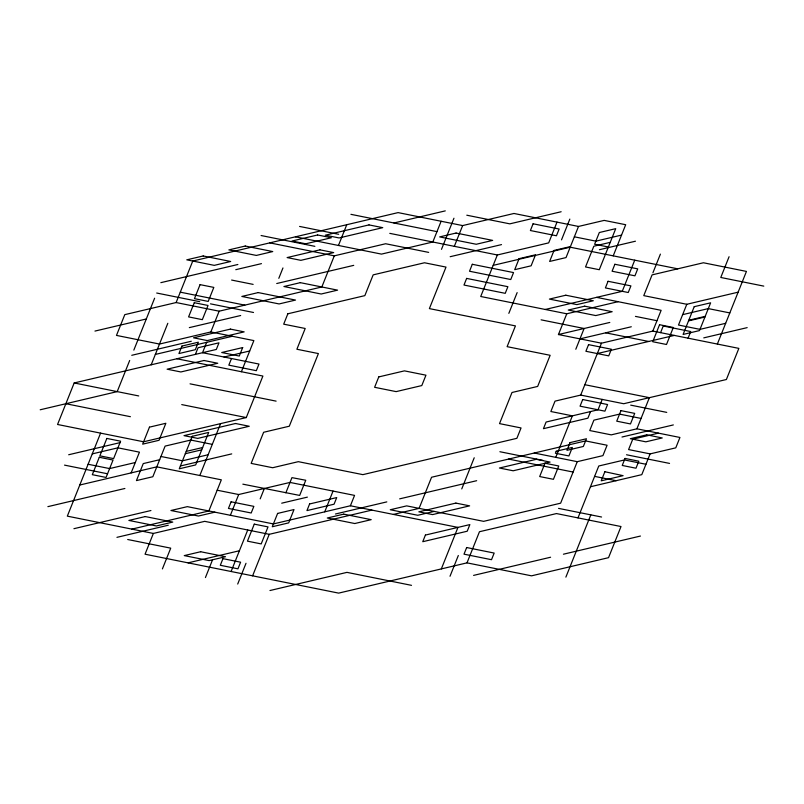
<?xml version="1.0" encoding="UTF-8"?>
<svg xmlns="http://www.w3.org/2000/svg" width="804" height="804" viewBox="0 0 804 804"><rect width="100%" height="100%" fill="white"/><g stroke="black" fill="none" stroke-linecap="round" stroke-linejoin="round"><path stroke-width="1.21" d="M195.392 354.383L198.045 347.75L218.979 342.816L216.326 349.449L74.179 382.965L57.556 424.482L143.604 441.778L246.275 417.567L262.898 376.051L176.86 358.755M100.58 433.125L67.325 516.148L153.363 533.444L204.708 521.344L269.239 534.318L371.91 510.098M129.675 360.483L117.203 391.618L40.2 409.779M133.836 350.112L154.619 298.214M151.192 364.805L167.815 323.298M241.391 371.729L253.863 340.594L210.839 331.951L159.504 344.052L116.479 335.409L124.791 314.645L176.126 302.545L192.759 261.029L398.101 212.608L462.642 225.582L513.977 213.472L578.508 226.447L604.176 220.396L625.693 224.718L613.221 255.853M131.132 472.913L139.444 452.16L117.937 447.828L92.259 453.888M206.678 342.323L202.528 352.705L258.988 364.051L256.325 370.684L228.828 365.157L231.492 358.524M210.839 331.951L219.15 311.188L321.831 286.978L334.293 255.843L385.639 243.743L428.653 252.386M153.363 533.444L145.052 554.207L338.655 593.121L467.003 562.86L531.534 575.835L608.538 557.674L621.01 526.54L556.479 513.565L479.465 531.725L467.003 562.86M162.408 568.91L170.719 548.147L127.695 539.504M199.824 475.506L220.608 423.618M278.807 278.325L282.958 267.953M205.432 577.553L212.638 559.564M230.376 515.284L238.687 494.53L290.023 482.43L354.554 495.395L350.403 505.776L273.4 523.937L187.352 506.641L170.94 510.51L198.447 516.037L214.849 512.168M338.454 245.471L346.765 224.708M231.1 571.503L247.732 529.987M260.194 498.862L264.355 488.48M237.703 584.046L246.014 563.282M252.607 575.825L269.239 534.318M285.862 492.802L291.942 477.636L305.751 480.249L299.671 495.425L242.848 484.159M324.736 511.826L333.047 491.073M441.125 221.251L432.813 242.014L381.478 254.114L295.43 236.818M441.486 249.361L453.958 218.226M454.32 246.336L462.642 225.582M557.001 222.125L548.69 242.878L497.344 254.979L480.722 296.495L566.77 313.791L618.105 301.681M508.831 313.359L517.143 292.606M461.757 488.912L474.219 457.777M561.524 239.853L569.835 219.09M441.336 568.91L457.958 527.404L350.403 505.776M578.508 226.447L566.036 257.582L549.634 261.451L554.046 250.426L570.458 246.557M450.009 576.257L458.32 555.504M555.745 457.355L572.378 415.839L550.861 411.517L555.021 401.136L580.689 395.086L623.713 403.729L726.384 379.518L738.856 348.383L652.808 331.087L601.472 343.197L558.448 334.544L566.77 313.791M575.805 349.248L584.116 328.494L541.102 319.841M580.689 395.086L601.472 343.197M634.728 260.174L622.256 291.309L545.253 309.47M590.558 411.547L587.905 418.18L543.444 428.673L546.097 422.04L598.045 409.789L602.206 399.407M393.427 514.429L419.095 508.369L431.567 477.244L585.573 440.924L607.09 445.245L602.93 455.627L577.262 461.677L560.629 503.183L483.626 521.344L406.683 505.877L390.272 509.746L417.768 515.274L434.18 511.404M652.918 272.807L660.396 254.124M577.986 517.887L598.769 465.998L624.437 459.948L645.954 464.27M652.808 331.087L661.129 310.334L596.588 297.359M660.576 332.645L663.23 326.012L690.726 331.549L688.073 338.182M565.875 577.131L590.819 514.861M641.069 418.432L619.552 414.11L593.885 420.16L589.734 430.542L611.241 434.863L636.909 428.813L649.381 397.678L584.85 384.704M738.132 292.174L686.797 304.284L678.486 325.037L699.993 329.359L725.66 323.308M636.909 428.813L679.933 437.466L675.782 447.838L650.104 453.888L641.793 474.651L590.458 486.752M729.087 256.717L720.776 277.47L763.8 286.123M717.349 344.062L746.444 271.42L703.42 262.767L652.084 274.878L643.773 295.631L686.797 304.284M393.95 222.979L445.285 210.879M160.85 282.656L237.863 264.496M235.783 269.682L261.451 263.632M561.152 211.743L509.816 223.854L466.792 215.201M276.727 283.521L353.73 265.36M94.962 331.077L146.308 318.977M450.17 256.707L501.505 244.607M189.332 327.62L240.667 315.52M493.194 265.36L570.197 247.2L677.752 268.827M621.532 235.09L595.864 241.15L574.357 236.818M131.755 355.298L191.292 341.258M610.236 242.356L593.834 246.225L585.533 266.948L599.281 269.712L615.723 228.658L599.322 232.527L594.628 244.235L608.377 246.999M155.343 354.433L232.346 336.273M599.412 249.712L635.451 241.21M224.035 357.026L249.702 350.976M558.448 334.544L609.794 322.444M68.672 454.752L120.007 442.642M579.965 338.876L631.301 326.766M682.636 314.655L708.304 308.605L729.821 312.927M688.787 320.243L705.188 316.374M688.525 320.886L704.937 317.017M135.283 462.531L109.615 468.581L88.108 464.26M597.322 353.569L674.325 335.419M186.237 451.396L202.638 447.526M159.654 459.717L143.253 463.586L136.439 480.601L152.84 476.732L165.111 446.099L190.779 440.049L212.296 444.371M185.312 453.707L201.714 449.838M79.797 485.013L156.8 466.853L221.331 479.827L208.859 510.962L131.856 529.122M208.135 454.752L182.468 460.803L160.951 456.481M703.761 337.871L747.167 327.63M180.387 465.988L231.723 453.888M47.888 506.641L124.891 488.48M73.918 528.69L150.931 510.53M116.942 537.343L168.277 525.233M281.712 503.183L307.379 497.133M621.994 437.024L673.34 424.924M658.426 433.135L632.758 439.195L628.597 449.567L650.104 453.888M335.489 513.997L386.824 501.887M399.658 498.862L476.661 480.702M188.076 562.85L239.411 550.75M269.963 590.528L346.966 572.368L411.507 585.342M473.596 575.393L550.599 557.232M563.433 554.207L640.446 536.047M350.926 214.336L436.974 231.632M389.789 233.361L497.344 254.979M299.59 226.437L338.675 234.296M261.089 235.522L314.866 246.336M269.762 242.868L334.293 255.843M635.461 316.384L656.968 320.716M605.633 332.816L648.657 341.469M231.622 280.063L253.139 284.385M180.287 292.164L244.818 305.138M156.7 293.028L199.724 301.681M210.477 303.842L253.501 312.485M176.126 302.545L219.15 311.188M630.698 405.136L666.737 412.382M626.517 454.762L669.541 463.405M190.056 383.84L276.104 401.136M534.238 453.024L577.262 461.677M499.887 451.727L542.911 460.38M508.57 459.084L573.101 472.048M594.618 476.38L616.125 480.702M74.179 382.965L138.72 395.94M181.744 404.593L246.275 417.567M65.868 403.729L130.399 416.693M558.559 508.379L601.573 517.022M217.18 490.209L238.687 494.53M64.521 465.124L107.535 473.777M99.294 457.275L92.319 474.682L106.068 477.445L113.042 460.039L99.294 457.275M106.842 438.431L99.867 455.838L113.615 458.602L120.59 441.195L106.842 438.431M200.075 284.636L194.457 298.656L208.206 301.42L213.824 287.4L200.075 284.636M194.277 302.696L188.588 316.897L202.337 319.66L208.025 305.46L194.277 302.696M149.464 427.145L142.65 444.16L159.051 440.29L165.865 423.276L149.464 427.145M181.935 346.072L178.94 353.559L195.342 349.69L198.347 342.202L181.935 346.072M192.277 436.301L179.262 468.802L195.663 464.933L208.688 432.431L192.277 436.301M242.677 347.569L239.28 356.041L221.713 352.514L242.677 347.569M287.842 313.791L283.691 324.163L305.198 328.484L296.887 349.248L318.394 353.569L289.299 426.21L263.632 432.271L251.16 463.395L272.667 467.727L298.334 461.667L362.875 474.641L516.882 438.321L521.042 427.949L499.525 423.618L511.997 392.493L537.665 386.433L550.137 355.298L507.113 346.655L515.434 325.901L429.386 308.605L446.009 267.089L424.502 262.767L373.167 274.867L364.845 295.631L287.842 313.791M231.1 501.796L228.447 508.429L251.19 513.002L253.853 506.369L231.1 501.796M222.959 558.649L220.306 565.282L237.944 568.83L240.607 562.197L222.959 558.649M254.265 524.138L247.451 541.152L261.199 543.916L268.013 526.901L254.265 524.138M277.611 513.424L272.275 526.751L288.676 522.881L294.013 509.555L277.611 513.424M309.6 503.967L306.947 510.6L334.072 504.198L336.725 497.565L309.6 503.967M378.774 376.915L374.614 387.297L396.131 391.618L421.798 385.568L425.949 375.187L404.442 370.865L378.774 376.915M466.642 278.405L463.988 285.038L505.234 293.329L507.887 286.696L466.642 278.405M472.3 264.285L469.516 271.239L510.761 279.531L513.545 272.576L472.3 264.285M519.113 258.667L514.701 269.682L531.112 265.812L535.524 254.798L519.113 258.667M533.092 223.783L530.389 230.527L556.448 235.773L559.142 229.029L533.092 223.783M425.406 535.072L422.753 541.705L467.214 531.223L469.868 524.59L425.406 535.072M466.672 547.534L464.008 554.167L491.515 559.695L494.169 553.062L466.672 547.534M608.065 281.289L605.402 287.922L628.246 292.515L630.909 285.882L608.065 281.289M614.879 264.275L612.085 271.229L634.929 275.822L637.723 268.868L614.879 264.275M588.558 344.645L585.895 351.278L608.739 355.87L611.392 349.237L588.558 344.645M545.011 463.225L539.675 476.551L553.423 479.315L558.76 465.988L545.011 463.225M556.217 451.235L555.413 453.235L568.92 455.948L572.337 447.426L556.217 451.235M582.709 399.538L580.056 406.171L604.92 411.166L607.573 404.533L582.709 399.538M570.036 442.622L566.951 450.33L583.352 446.461L586.448 438.753L570.036 442.622M620.949 410.623L616.728 421.175L630.477 423.939L634.698 413.387L620.949 410.623M659.561 324.715L652.747 341.73L666.496 344.494L673.31 327.479L659.561 324.715M604.869 471.727L601.221 480.822L623.1 475.666L604.869 471.727M625.05 458.431L622.236 465.456L635.984 468.219L638.798 461.205L625.05 458.431M694.214 306.686L683.098 334.444L699.5 330.585L710.625 302.817L694.214 306.686M203.181 255.963L186.769 259.833L214.266 265.36L230.678 261.491L203.181 255.963M245.25 246.034L228.849 249.903L256.345 255.431L272.747 251.562L245.25 246.034M317.63 234.979L291.963 241.029L305.711 243.793L331.379 237.743L317.63 234.979M368.996 224.899L325.339 235.19L339.087 237.954L382.744 227.663L368.996 224.899M319.932 249.833L287.118 257.571L300.867 260.335L333.68 252.597L319.932 249.833M456.069 233.039L439.657 236.909L476.249 244.265L492.651 240.396L456.069 233.039M258.245 292.576L241.833 296.445L279.109 303.942L295.52 300.073L258.245 292.576M300.314 282.656L283.912 286.525L321.188 294.013L337.59 290.143L300.314 282.656M230.416 329.107L193.513 337.811L207.271 340.574L244.165 331.871L230.416 329.107M204.005 360.493L167.111 369.197L180.86 371.961L217.753 363.257L204.005 360.493M565.815 295.219L549.413 299.088L576.91 304.615L593.312 300.746L565.815 295.219M584.669 306.173L568.267 310.042L595.764 315.57L612.176 311.711L584.669 306.173M235.512 423.497L184.005 435.637L197.764 438.401L249.26 426.261L235.512 423.497M145.273 516.56L128.871 520.429L156.368 525.957L172.77 522.087L145.273 516.56M536.318 459.315L499.425 468.018L513.173 470.782L550.067 462.079L536.318 459.315M646.728 434.833L630.326 438.703L645.853 441.828L662.255 437.959L646.728 434.833M343.7 514.138L327.288 518.007L354.785 523.535L371.197 519.665L343.7 514.138M200.648 551.735L184.247 555.604L209.08 560.599L225.492 556.73L200.648 551.735M455.878 503.093L418.834 511.826L432.582 514.59L469.626 505.857L455.878 503.093"/></g></svg>
